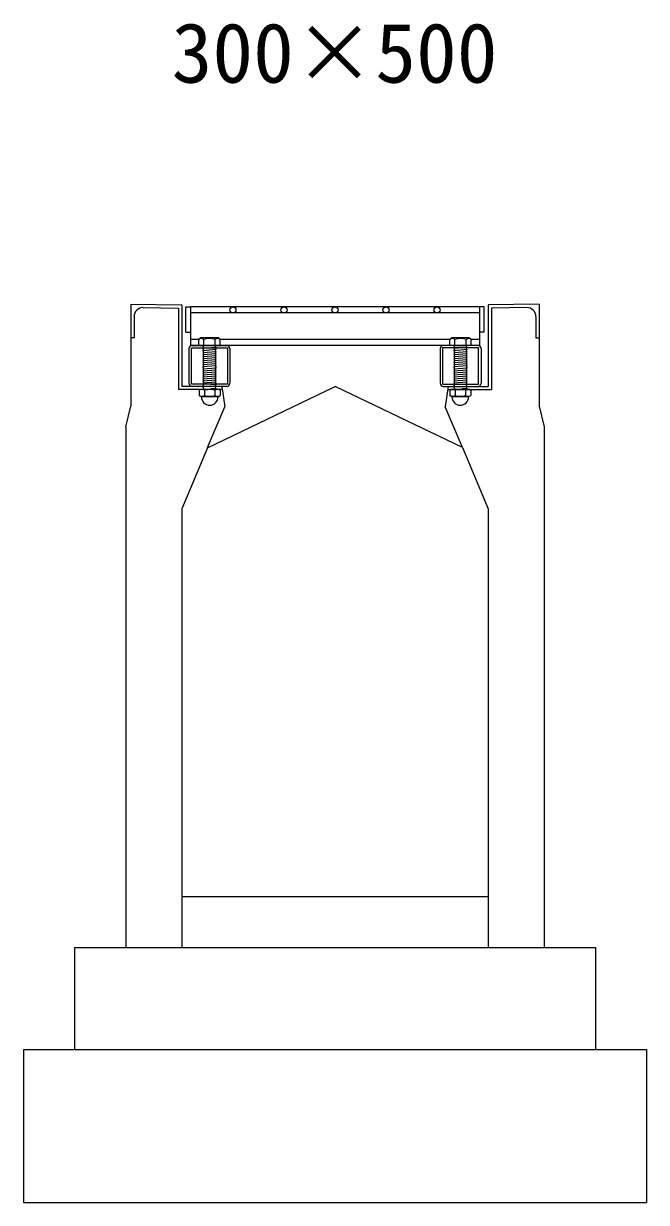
# Model space of a CAD drawing. Units: millimetres, scale not verified. Extents: x -16800 to 16800, y -5940 to 5940.
# Drawn here: x -12961 to -12351, y -2620 to -1464 of the extents above; entities that cross this region are included whole.
import ezdxf
from ezdxf.enums import TextEntityAlignment as Align

# ---------------------------------------------------------------- set-up
doc = ezdxf.new("R2010")
doc.units = ezdxf.units.MM
doc.header["$LTSCALE"] = 20
doc.linetypes.add('DOTTED', pattern=[1.75, 0.25, -1.5])
for name, color, linetype, lineweight in [('0-2_HATCH', 6, 'Continuous', 25), ('0-5_OUTLINE', 3, 'Continuous', 25), ('0-6_TXT', 7, 'Continuous', 25), ('0-A__0-5_D-BMK', 6, 'Continuous', 25)]:
    doc.layers.add(name, color=color, linetype=linetype, lineweight=lineweight)
doc.styles.add('ＭＳ ゴシック', font='')
doc.styles.get('ＭＳ ゴシック').set_extended_font_data('MS Gothic')

msp = doc.modelspace()

# ---------------------------------------------------------------- linework, layer by layer
at = {"layer": '0-2_HATCH'}
for p, q in [((-12844.35, -1742.96), (-12809.64, -1743.31)), ((-12809.64, -1743.31), (-12809.64, -1823.34)), ((-12806.44, -1740.14), (-12806.44, -1820.14)), ((-12506.44, -1740.14), (-12506.44, -1820.14)), ((-12468.53, -1742.96), (-12503.24, -1743.31)), ((-12503.24, -1743.31), (-12503.24, -1823.34)), ((-12766.96, -1823.34), (-12809.64, -1823.34)), ((-12767.44, -1820.14), (-12806.44, -1820.14)), ((-12767.44, -1820.14), (-12764.44, -1840.14)), ((-12545.44, -1820.14), (-12548.44, -1840.14)), ((-12545.92, -1823.34), (-12503.24, -1823.34)), ((-12545.44, -1820.14), (-12506.44, -1820.14)), ((-12781.24, -1880.14), (-12764.44, -1840.14)), ((-12531.64, -1880.14), (-12548.44, -1840.14))]:
    msp.add_line(p, q, dxfattribs=at)
for points in [[(-12853.24, -1751.76), (-12853.24, -1772.68), (-12856.44, -1772.68)], [(-12459.64, -1751.76), (-12459.64, -1772.68), (-12456.44, -1772.68)]]:
    msp.add_lwpolyline(points, dxfattribs=at)
for centre, start, end in [((-12844.44, -1751.76), 89.42706, 180), ((-12468.44, -1751.76), 0, 90.57294)]:
    msp.add_arc(centre, 8.8, start, end, dxfattribs=at)
at = {"layer": '0-5_OUTLINE'}
for p, q in [((-12856.44, -1739.64), (-12856.44, -1839.64)), ((-12856.44, -1739.64), (-12806.44, -1740.14)), ((-12456.44, -1739.64), (-12506.44, -1740.14)), ((-12456.44, -1739.64), (-12456.44, -1839.64)), ((-12781.3, -1880.28), (-12656.44, -1820.14)), ((-12531.64, -1880.14), (-12656.44, -1820.14)), ((-12861.44, -1859.64), (-12856.44, -1839.64)), ((-12456.44, -1839.64), (-12451.44, -1859.64)), ((-12861.44, -1859.64), (-12861.44, -2370.14)), ((-12451.44, -1859.64), (-12451.44, -2370.14)), ((-12781.3, -1880.28), (-12806.44, -1940.14)), ((-12531.64, -1880.14), (-12506.44, -1940.14)), ((-12806.44, -1940.14), (-12806.44, -2370.14)), ((-12506.44, -1940.14), (-12506.44, -2370.14)), ((-12806.44, -2320.14), (-12506.44, -2320.14)), ((-12911.44, -2370.14), (-12401.44, -2370.14)), ((-12911.44, -2370.14), (-12911.44, -2470.14)), ((-12861.44, -2370.14), (-12806.44, -2370.14)), ((-12506.44, -2370.14), (-12451.44, -2370.14)), ((-12401.44, -2370.14), (-12401.44, -2470.14)), ((-12961.44, -2470.14), (-12961.44, -2620.14)), ((-12961.44, -2470.14), (-12351.44, -2470.14)), ((-12351.44, -2470.14), (-12351.44, -2620.14)), ((-12961.44, -2620.14), (-12351.44, -2620.14))]:
    msp.add_line(p, q, dxfattribs=at)
at = {"layer": '0-A__0-5_D-BMK'}
for p, q in [((-12797.94, -1742.14), (-12797.94, -1780.14)), ((-12514.94, -1742.14), (-12797.94, -1742.14)), ((-12510.44, -1767.14), (-12510.44, -1742.14)), ((-12514.94, -1748.14), (-12797.94, -1748.14)), ((-12802.44, -1767.14), (-12797.94, -1767.14)), ((-12510.44, -1767.14), (-12514.94, -1767.14)), ((-12789.94, -1774.14), (-12797.94, -1774.14)), ((-12787.95, -1772.64), (-12789.95, -1774.14)), ((-12789.95, -1780.14), (-12789.95, -1774.14)), ((-12789.62, -1773.87), (-12787.95, -1772.64)), ((-12770.95, -1772.64), (-12787.95, -1772.64)), ((-12784.95, -1780.14), (-12784.95, -1774.14)), ((-12773.95, -1780.14), (-12773.95, -1774.14)), ((-12769.27, -1773.87), (-12770.95, -1772.64)), ((-12768.95, -1780.14), (-12768.95, -1774.14)), ((-12543.94, -1774.14), (-12768.94, -1774.14)), ((-12541.93, -1772.64), (-12543.93, -1774.14)), ((-12543.93, -1780.14), (-12543.93, -1774.14)), ((-12543.61, -1773.87), (-12541.93, -1772.64)), ((-12524.93, -1772.64), (-12541.93, -1772.64)), ((-12538.93, -1780.14), (-12538.93, -1774.14)), ((-12527.93, -1780.14), (-12527.93, -1774.14)), ((-12523.26, -1773.87), (-12524.93, -1772.64)), ((-12514.94, -1774.14), (-12522.94, -1774.14)), ((-12522.93, -1780.14), (-12522.93, -1774.14)), ((-12799.44, -1783.14), (-12799.44, -1817.14)), ((-12514.94, -1780.14), (-12797.94, -1780.14)), ((-12796.44, -1780.14), (-12762.44, -1780.14)), ((-12768.95, -1780.14), (-12789.95, -1780.14)), ((-12785.95, -1780.14), (-12772.95, -1780.14)), ((-12772.95, -1782.14), (-12785.95, -1783.14)), ((-12785.95, -1783.14), (-12784.95, -1782.14)), ((-12784.95, -1784.14), (-12785.95, -1783.14)), ((-12785.95, -1785.14), (-12784.95, -1784.14)), ((-12772.95, -1784.14), (-12785.95, -1785.14)), ((-12784.95, -1786.14), (-12785.95, -1785.14)), ((-12785.95, -1787.14), (-12784.95, -1786.14)), ((-12772.95, -1786.14), (-12785.95, -1787.14)), ((-12784.95, -1788.14), (-12785.95, -1787.14)), ((-12785.95, -1789.14), (-12784.95, -1788.14)), ((-12772.95, -1788.14), (-12785.95, -1789.14)), ((-12784.95, -1790.14), (-12785.95, -1789.14)), ((-12785.95, -1791.14), (-12784.95, -1790.14)), ((-12772.95, -1790.14), (-12785.95, -1791.14)), ((-12784.95, -1792.14), (-12785.95, -1791.14)), ((-12773.95, -1785.14), (-12772.95, -1784.14)), ((-12772.95, -1786.14), (-12773.95, -1785.14)), ((-12773.95, -1787.14), (-12772.95, -1786.14)), ((-12772.95, -1788.14), (-12773.95, -1787.14)), ((-12773.95, -1789.14), (-12772.95, -1788.14)), ((-12772.95, -1790.14), (-12773.95, -1789.14)), ((-12759.44, -1783.14), (-12759.44, -1817.14)), ((-12553.44, -1783.14), (-12553.44, -1817.14)), ((-12516.44, -1780.14), (-12550.44, -1780.14)), ((-12522.93, -1780.14), (-12543.93, -1780.14)), ((-12539.93, -1780.14), (-12526.93, -1780.14)), ((-12526.93, -1782.14), (-12539.93, -1783.14)), ((-12539.93, -1783.14), (-12538.93, -1782.14)), ((-12538.93, -1784.14), (-12539.93, -1783.14)), ((-12539.93, -1785.14), (-12538.93, -1784.14)), ((-12526.93, -1784.14), (-12539.93, -1785.14)), ((-12538.93, -1786.14), (-12539.93, -1785.14)), ((-12539.93, -1787.14), (-12538.93, -1786.14)), ((-12526.93, -1786.14), (-12539.93, -1787.14)), ((-12538.93, -1788.14), (-12539.93, -1787.14)), ((-12539.93, -1789.14), (-12538.93, -1788.14)), ((-12526.93, -1788.14), (-12539.93, -1789.14)), ((-12538.93, -1790.14), (-12539.93, -1789.14)), ((-12539.93, -1791.14), (-12538.93, -1790.14)), ((-12526.93, -1790.14), (-12539.93, -1791.14)), ((-12538.93, -1792.14), (-12539.93, -1791.14)), ((-12527.93, -1785.14), (-12526.93, -1784.14)), ((-12526.93, -1786.14), (-12527.93, -1785.14)), ((-12527.93, -1787.14), (-12526.93, -1786.14)), ((-12526.93, -1788.14), (-12527.93, -1787.14)), ((-12527.93, -1789.14), (-12526.93, -1788.14)), ((-12526.93, -1790.14), (-12527.93, -1789.14)), ((-12513.44, -1783.14), (-12513.44, -1817.14)), ((-12772.95, -1792.14), (-12785.95, -1793.14)), ((-12785.95, -1793.14), (-12784.95, -1792.14)), ((-12772.95, -1794.14), (-12785.95, -1795.14)), ((-12784.95, -1796.14), (-12785.95, -1795.14)), ((-12772.95, -1796.14), (-12785.95, -1797.14)), ((-12785.95, -1797.14), (-12784.95, -1796.14)), ((-12784.95, -1798.14), (-12785.95, -1797.14)), ((-12772.95, -1798.14), (-12785.95, -1799.14)), ((-12785.95, -1799.14), (-12784.95, -1798.14)), ((-12784.95, -1800.14), (-12785.95, -1799.14)), ((-12772.95, -1800.14), (-12785.95, -1801.14)), ((-12785.95, -1801.14), (-12784.95, -1800.14)), ((-12784.95, -1802.14), (-12785.95, -1801.14)), ((-12772.95, -1802.14), (-12785.95, -1803.14)), ((-12785.95, -1803.14), (-12784.95, -1802.14)), ((-12773.95, -1793.14), (-12772.95, -1792.14)), ((-12772.95, -1794.14), (-12773.95, -1793.14)), ((-12773.95, -1795.14), (-12772.95, -1794.14)), ((-12772.95, -1796.14), (-12773.95, -1795.14)), ((-12773.95, -1797.14), (-12772.95, -1796.14)), ((-12773.95, -1797.14), (-12772.95, -1798.14)), ((-12773.95, -1799.14), (-12772.95, -1798.14)), ((-12773.95, -1799.14), (-12772.95, -1800.14)), ((-12773.95, -1801.14), (-12772.95, -1800.14)), ((-12773.95, -1801.14), (-12772.95, -1802.14)), ((-12773.95, -1803.14), (-12772.95, -1802.14)), ((-12526.93, -1792.14), (-12539.93, -1793.14)), ((-12539.93, -1793.14), (-12538.93, -1792.14)), ((-12526.93, -1794.14), (-12539.93, -1795.14)), ((-12538.93, -1796.14), (-12539.93, -1795.14)), ((-12526.93, -1796.14), (-12539.93, -1797.14)), ((-12539.93, -1797.14), (-12538.93, -1796.14)), ((-12538.93, -1798.14), (-12539.93, -1797.14)), ((-12526.93, -1798.14), (-12539.93, -1799.14)), ((-12539.93, -1799.14), (-12538.93, -1798.14)), ((-12538.93, -1800.14), (-12539.93, -1799.14)), ((-12526.93, -1800.14), (-12539.93, -1801.14)), ((-12539.93, -1801.14), (-12538.93, -1800.14)), ((-12538.93, -1802.14), (-12539.93, -1801.14)), ((-12526.93, -1802.14), (-12539.93, -1803.14)), ((-12539.93, -1803.14), (-12538.93, -1802.14)), ((-12527.93, -1793.14), (-12526.93, -1792.14)), ((-12526.93, -1794.14), (-12527.93, -1793.14)), ((-12527.93, -1795.14), (-12526.93, -1794.14)), ((-12526.93, -1796.14), (-12527.93, -1795.14)), ((-12527.93, -1797.14), (-12526.93, -1796.14)), ((-12527.93, -1797.14), (-12526.93, -1798.14)), ((-12527.93, -1799.14), (-12526.93, -1798.14)), ((-12527.93, -1799.14), (-12526.93, -1800.14)), ((-12527.93, -1801.14), (-12526.93, -1800.14)), ((-12527.93, -1801.14), (-12526.93, -1802.14)), ((-12527.93, -1803.14), (-12526.93, -1802.14)), ((-12784.95, -1804.14), (-12785.95, -1803.14)), ((-12772.95, -1804.14), (-12785.95, -1805.14)), ((-12785.95, -1805.14), (-12784.95, -1804.14)), ((-12784.95, -1806.14), (-12785.95, -1805.14)), ((-12772.95, -1806.14), (-12785.95, -1807.14)), ((-12785.95, -1807.14), (-12784.95, -1806.14)), ((-12784.95, -1808.14), (-12785.95, -1807.14)), ((-12772.95, -1808.14), (-12785.95, -1809.14)), ((-12785.95, -1809.14), (-12784.95, -1808.14)), ((-12784.95, -1810.14), (-12785.95, -1809.14)), ((-12772.95, -1810.14), (-12785.95, -1811.14)), ((-12785.95, -1811.14), (-12784.95, -1810.14)), ((-12784.95, -1812.14), (-12785.95, -1811.14)), ((-12772.95, -1812.14), (-12785.95, -1813.14)), ((-12785.95, -1813.14), (-12784.95, -1812.14)), ((-12784.95, -1814.14), (-12785.95, -1813.14)), ((-12772.95, -1814.14), (-12785.95, -1815.14)), ((-12785.95, -1815.14), (-12784.95, -1814.14)), ((-12773.95, -1803.14), (-12772.95, -1804.14)), ((-12773.95, -1805.14), (-12772.95, -1804.14)), ((-12773.95, -1805.14), (-12772.95, -1806.14)), ((-12773.95, -1807.14), (-12772.95, -1806.14)), ((-12773.95, -1807.14), (-12772.95, -1808.14)), ((-12773.95, -1809.14), (-12772.95, -1808.14)), ((-12773.95, -1809.14), (-12772.95, -1810.14)), ((-12773.95, -1811.14), (-12772.95, -1810.14)), ((-12773.95, -1811.14), (-12772.95, -1812.14)), ((-12773.95, -1813.14), (-12772.95, -1812.14)), ((-12773.95, -1813.14), (-12772.95, -1814.14)), ((-12773.95, -1815.14), (-12772.95, -1814.14)), ((-12538.93, -1804.14), (-12539.93, -1803.14)), ((-12526.93, -1804.14), (-12539.93, -1805.14)), ((-12539.93, -1805.14), (-12538.93, -1804.14)), ((-12538.93, -1806.14), (-12539.93, -1805.14)), ((-12526.93, -1806.14), (-12539.93, -1807.14)), ((-12539.93, -1807.14), (-12538.93, -1806.14)), ((-12538.93, -1808.14), (-12539.93, -1807.14)), ((-12526.93, -1808.14), (-12539.93, -1809.14)), ((-12539.93, -1809.14), (-12538.93, -1808.14)), ((-12538.93, -1810.14), (-12539.93, -1809.14)), ((-12526.93, -1810.14), (-12539.93, -1811.14)), ((-12539.93, -1811.14), (-12538.93, -1810.14)), ((-12538.93, -1812.14), (-12539.93, -1811.14)), ((-12526.93, -1812.14), (-12539.93, -1813.14)), ((-12539.93, -1813.14), (-12538.93, -1812.14)), ((-12538.93, -1814.14), (-12539.93, -1813.14)), ((-12526.93, -1814.14), (-12539.93, -1815.14)), ((-12539.93, -1815.14), (-12538.93, -1814.14)), ((-12527.93, -1803.14), (-12526.93, -1804.14)), ((-12527.93, -1805.14), (-12526.93, -1804.14)), ((-12527.93, -1805.14), (-12526.93, -1806.14)), ((-12527.93, -1807.14), (-12526.93, -1806.14)), ((-12527.93, -1807.14), (-12526.93, -1808.14)), ((-12527.93, -1809.14), (-12526.93, -1808.14)), ((-12527.93, -1809.14), (-12526.93, -1810.14)), ((-12527.93, -1811.14), (-12526.93, -1810.14)), ((-12527.93, -1811.14), (-12526.93, -1812.14)), ((-12527.93, -1813.14), (-12526.93, -1812.14)), ((-12527.93, -1813.14), (-12526.93, -1814.14)), ((-12527.93, -1815.14), (-12526.93, -1814.14)), ((-12762.44, -1820.14), (-12796.44, -1820.14)), ((-12788.49, -1823.34), (-12789.36, -1823.99)), ((-12789.36, -1823.99), (-12789.36, -1829.18)), ((-12769.81, -1823.34), (-12788.49, -1823.34)), ((-12784.95, -1816.14), (-12785.95, -1815.14)), ((-12772.95, -1816.14), (-12785.95, -1817.14)), ((-12785.95, -1817.14), (-12784.95, -1816.14)), ((-12784.95, -1818.14), (-12785.95, -1817.14)), ((-12784.25, -1823.99), (-12784.25, -1829.18)), ((-12774.05, -1823.99), (-12774.05, -1829.18)), ((-12773.95, -1815.14), (-12772.95, -1816.14)), ((-12773.95, -1817.14), (-12772.95, -1816.14)), ((-12773.95, -1817.14), (-12772.95, -1818.14)), ((-12769.81, -1823.34), (-12768.95, -1823.99)), ((-12768.95, -1823.99), (-12768.95, -1829.18)), ((-12550.44, -1820.14), (-12516.44, -1820.14)), ((-12543.07, -1823.34), (-12543.93, -1823.99)), ((-12543.93, -1823.99), (-12543.93, -1829.18)), ((-12524.39, -1823.34), (-12543.07, -1823.34)), ((-12538.93, -1816.14), (-12539.93, -1815.14)), ((-12526.93, -1816.14), (-12539.93, -1817.14)), ((-12539.93, -1817.14), (-12538.93, -1816.14)), ((-12538.93, -1818.14), (-12539.93, -1817.14)), ((-12538.83, -1823.99), (-12538.83, -1829.18)), ((-12528.63, -1823.99), (-12528.63, -1829.18)), ((-12527.93, -1815.14), (-12526.93, -1816.14)), ((-12527.93, -1817.14), (-12526.93, -1816.14)), ((-12527.93, -1817.14), (-12526.93, -1818.14)), ((-12524.39, -1823.34), (-12523.52, -1823.99)), ((-12523.52, -1823.99), (-12523.52, -1829.18)), ((-12787.67, -1830.15), (-12789.36, -1829.18)), ((-12787.67, -1830.47), (-12787.67, -1830.15)), ((-12770.64, -1830.15), (-12787.67, -1830.15)), ((-12770.64, -1830.47), (-12787.67, -1830.47)), ((-12770.64, -1830.15), (-12768.95, -1829.18)), ((-12770.64, -1830.47), (-12770.64, -1830.15)), ((-12542.24, -1830.15), (-12543.93, -1829.18)), ((-12542.24, -1830.47), (-12542.24, -1830.15)), ((-12525.21, -1830.15), (-12542.24, -1830.15)), ((-12525.21, -1830.47), (-12542.24, -1830.47)), ((-12525.21, -1830.15), (-12523.52, -1829.18)), ((-12525.21, -1830.47), (-12525.21, -1830.15))]:
    msp.add_line(p, q, dxfattribs=at)
at = {"layer": '0-A__0-5_D-BMK', "linetype": 'DOTTED'}
for p, q in [((-12785.95, -1781.14), (-12784.95, -1780.14)), ((-12772.95, -1780.14), (-12785.95, -1781.14)), ((-12784.95, -1782.14), (-12785.95, -1781.14)), ((-12773.95, -1781.14), (-12772.95, -1780.14)), ((-12772.95, -1782.14), (-12773.95, -1781.14)), ((-12539.93, -1781.14), (-12538.93, -1780.14)), ((-12526.93, -1780.14), (-12539.93, -1781.14)), ((-12538.93, -1782.14), (-12539.93, -1781.14)), ((-12527.93, -1781.14), (-12526.93, -1780.14)), ((-12526.93, -1782.14), (-12527.93, -1781.14)), ((-12772.95, -1818.14), (-12785.95, -1819.14)), ((-12785.95, -1819.14), (-12784.95, -1818.14)), ((-12784.95, -1820.14), (-12785.95, -1819.14)), ((-12772.95, -1820.14), (-12785.95, -1821.14)), ((-12785.95, -1821.14), (-12784.95, -1820.14)), ((-12784.95, -1822.14), (-12785.95, -1821.14)), ((-12772.95, -1822.14), (-12785.95, -1823.14)), ((-12785.95, -1823.14), (-12784.95, -1822.14)), ((-12785.75, -1823.34), (-12785.95, -1823.14)), ((-12785.75, -1823.34), (-12773.75, -1823.34)), ((-12773.95, -1819.14), (-12772.95, -1818.14)), ((-12773.95, -1819.14), (-12772.95, -1820.14)), ((-12773.95, -1821.14), (-12772.95, -1820.14)), ((-12773.95, -1821.14), (-12772.95, -1822.14)), ((-12773.95, -1823.14), (-12772.95, -1822.14)), ((-12773.95, -1823.14), (-12773.75, -1823.34)), ((-12526.93, -1818.14), (-12539.93, -1819.14)), ((-12539.93, -1819.14), (-12538.93, -1818.14)), ((-12538.93, -1820.14), (-12539.93, -1819.14)), ((-12526.93, -1820.14), (-12539.93, -1821.14)), ((-12539.93, -1821.14), (-12538.93, -1820.14)), ((-12538.93, -1822.14), (-12539.93, -1821.14)), ((-12526.93, -1822.14), (-12539.93, -1823.14)), ((-12539.93, -1823.14), (-12538.93, -1822.14)), ((-12539.73, -1823.34), (-12539.93, -1823.14)), ((-12539.73, -1823.34), (-12527.73, -1823.34)), ((-12527.93, -1819.14), (-12526.93, -1818.14)), ((-12527.93, -1819.14), (-12526.93, -1820.14)), ((-12527.93, -1821.14), (-12526.93, -1820.14)), ((-12527.93, -1821.14), (-12526.93, -1822.14)), ((-12527.93, -1823.14), (-12526.93, -1822.14)), ((-12527.93, -1823.14), (-12527.73, -1823.34))]:
    msp.add_line(p, q, dxfattribs=at)
at = {"layer": '0-A__0-5_D-BMK'}
for points in [[(-12802.44, -1767.14), (-12802.44, -1742.14), (-12797.94, -1742.14)], [(-12510.44, -1742.14), (-12514.94, -1742.14), (-12514.94, -1780.14)], [(-12772.95, -1784.14), (-12773.95, -1783.14), (-12772.95, -1782.14)], [(-12772.95, -1792.14), (-12773.95, -1791.14), (-12772.95, -1790.14)], [(-12526.93, -1784.14), (-12527.93, -1783.14), (-12526.93, -1782.14)], [(-12526.93, -1792.14), (-12527.93, -1791.14), (-12526.93, -1790.14)], [(-12785.95, -1795.14), (-12784.95, -1794.14), (-12785.95, -1793.14)], [(-12539.93, -1795.14), (-12538.93, -1794.14), (-12539.93, -1793.14)]]:
    msp.add_lwpolyline(points, dxfattribs=at)
for points in [[(-12761.74, -1782.44), (-12761.74, -1817.84), (-12797.14, -1817.84), (-12797.14, -1782.44)], [(-12551.14, -1782.44), (-12551.14, -1817.84), (-12515.74, -1817.84), (-12515.74, -1782.44)]]:
    msp.add_lwpolyline(points, close=True, dxfattribs=at)
for centre in [(-12756.44, -1745.14), (-12706.44, -1745.14), (-12656.44, -1745.14), (-12606.44, -1745.14), (-12556.44, -1745.14)]:
    msp.add_circle(centre, 3, dxfattribs=at)
for centre, radius, start, end in [((-12787.45, -1776.77), 3.62, 46.39563, 133.60437), ((-12779.45, -1788.77), 15.62, 69.39075, 110.60925), ((-12771.45, -1776.77), 3.62, 46.39563, 133.60437), ((-12541.43, -1776.77), 3.62, 46.39563, 133.60437), ((-12533.43, -1788.77), 15.62, 69.39075, 110.60925), ((-12525.43, -1776.77), 3.62, 46.39563, 133.60437), ((-12796.44, -1783.14), 3, 90, 180), ((-12762.44, -1783.14), 3, 0, 90), ((-12550.44, -1783.14), 3, 90, 180), ((-12516.44, -1783.14), 3, 0, 90), ((-12796.44, -1817.14), 3, 180, 270), ((-12786.81, -1828.69), 5.35, 61.49832, 118.50684), ((-12779.15, -1843.76), 20.42, 75.52621, 104.47362), ((-12771.5, -1828.69), 5.35, 61.49231, 118.50169), ((-12762.44, -1817.14), 3, 270, 0), ((-12550.44, -1817.14), 3, 180, 270), ((-12541.38, -1828.69), 5.35, 61.49832, 118.50684), ((-12533.73, -1843.76), 20.42, 75.52621, 104.47362), ((-12526.07, -1828.69), 5.35, 61.49231, 118.50169), ((-12516.44, -1817.14), 3, 270, 0), ((-12786.8, -1824.48), 5.35, 241.49843, 298.50089), ((-12779.15, -1830.47), 8.19, 180, 359.99995), ((-12779.15, -1809.41), 20.42, 255.52638, 284.47374), ((-12771.5, -1824.48), 5.35, 241.49989, 298.5), ((-12541.38, -1824.48), 5.35, 241.49843, 298.50089), ((-12533.73, -1830.47), 8.19, 180, 359.99995), ((-12533.73, -1809.41), 20.42, 255.52638, 284.47374), ((-12526.07, -1824.48), 5.35, 241.49989, 298.5)]:
    msp.add_arc(centre, radius, start, end, dxfattribs=at)

# ---------------------------------------------------------------- texts
at = {"layer": '0-6_TXT', "style": 'ＭＳ ゴシック'}
msp.add_text('300×500', height=58.65, dxfattribs=at).set_placement((-12816.44, -1540), align=Align.BOTTOM_LEFT)

doc.saveas('drawing.dxf')
